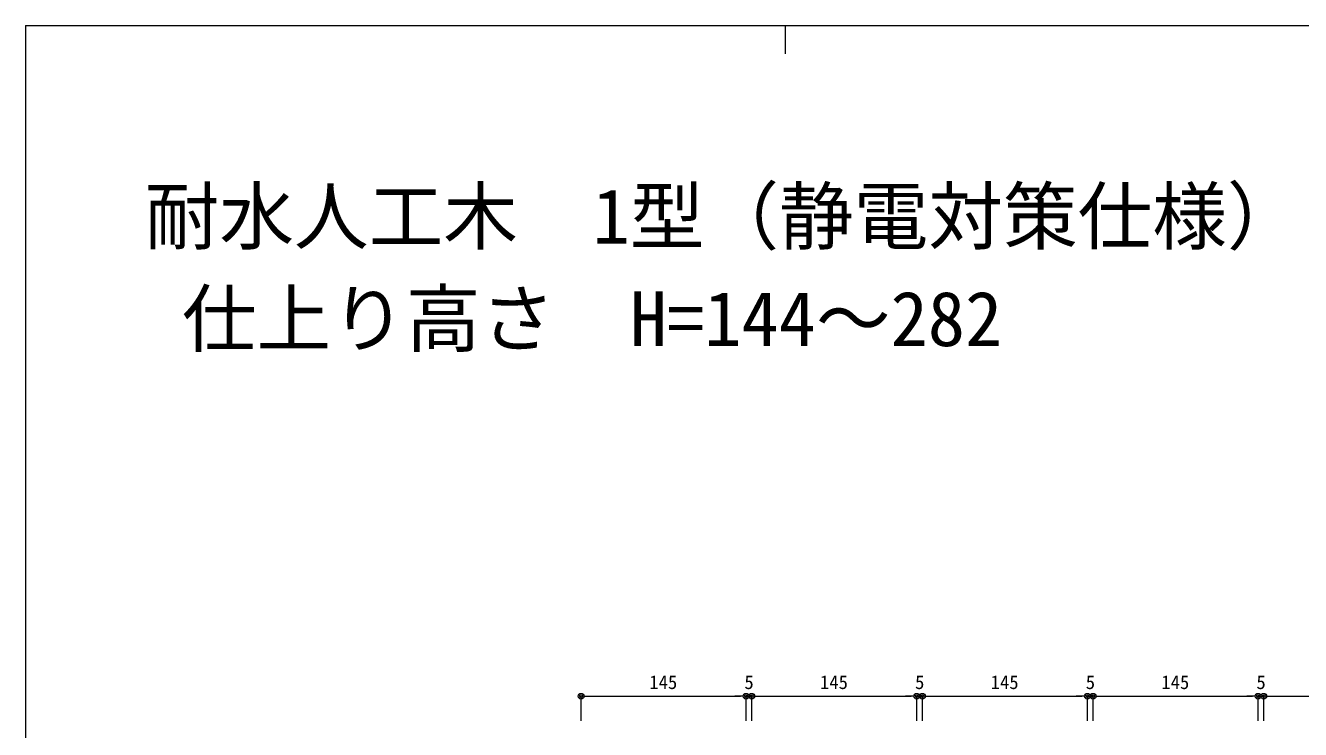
# Model space of a CAD drawing. Units: millimetres on the paper. Extents: x -401 to 401, y -279 to 279.
# Drawn here: x -400.7 to -176.6, y 154.9 to 278.7 of the extents above; entities that cross this region are included whole.
import ezdxf
from ezdxf.enums import TextEntityAlignment as Align

# ---------------------------------------------------------------- set-up
doc = ezdxf.new("R2010")
doc.units = ezdxf.units.MM
for name, color, linetype, lineweight in [('0-0_A-C01-補助線(非印刷)', 4, 'Continuous', 9), ('0-3_0-A01-枠A', 4, 'Continuous', 9), ('0-4_A-B01-文字_タイトル室名', 2, 'Continuous', 9), ('0-8_0-A11-寸法_詳細', 5, 'Continuous', 9), ('0-9_0', 7, 'Continuous', 9)]:
    doc.layers.add(name, color=color, linetype=linetype, lineweight=lineweight)
doc.styles.add('ＭＳ ゴシック', font='')
doc.styles.get('ＭＳ ゴシック').set_extended_font_data('MS Gothic')

# ---------------------------------------------------------------- blocks, each defined once
blk = doc.blocks.new('_Dot')
at = {"layer": '0-9_0'}
blk.add_line((-0.5, 0), (-1, 0), dxfattribs=at)
for radius in [0.5, 0.25]:
    blk.add_circle((0, 0), radius, dxfattribs=at)

msp = doc.modelspace()

# ---------------------------------------------------------------- linework, layer by layer
at = {"layer": '0-0_A-C01-補助線(非印刷)'}
msp.add_line((-267.111, 278.667), (-267.111, 273.667), dxfattribs=at)
at = {"layer": '0-3_0-A01-枠A'}
for q in [(-400.667, -278.667), (400.667, 278.667)]:
    msp.add_line((-400.667, 278.667), q, dxfattribs=at)
at = {"layer": '0-8_0-A11-寸法_詳細'}
for p, q in [((-303.013, 156.498), (-303.013, 160.796)), ((-302.013, 160.796), (-275.013, 160.796)), ((-275.013, 160.796), (-276.013, 160.796)), ((-274.013, 156.498), (-274.013, 160.796)), ((-274.013, 156.498), (-274.013, 160.796)), ((-274.013, 160.796), (-273.013, 160.796)), ((-273.013, 156.498), (-273.013, 160.796)), ((-273.013, 156.498), (-273.013, 160.796)), ((-272.013, 160.796), (-271.013, 160.796)), ((-272.013, 160.796), (-245.013, 160.796)), ((-245.013, 160.796), (-246.013, 160.796)), ((-244.013, 156.498), (-244.013, 160.796)), ((-244.013, 156.498), (-244.013, 160.796)), ((-244.013, 160.796), (-243.013, 160.796)), ((-243.013, 156.498), (-243.013, 160.796)), ((-243.013, 156.498), (-243.013, 160.796)), ((-242.013, 160.796), (-241.013, 160.796)), ((-242.013, 160.796), (-215.013, 160.796)), ((-215.013, 160.796), (-216.013, 160.796)), ((-214.013, 156.498), (-214.013, 160.796)), ((-214.013, 156.498), (-214.013, 160.796)), ((-214.013, 160.796), (-213.013, 160.796)), ((-213.013, 156.498), (-213.013, 160.796)), ((-213.013, 156.498), (-213.013, 160.796)), ((-212.013, 160.796), (-211.013, 160.796)), ((-212.013, 160.796), (-185.013, 160.796)), ((-185.013, 160.796), (-186.013, 160.796)), ((-184.013, 156.498), (-184.013, 160.796)), ((-184.013, 156.498), (-184.013, 160.796)), ((-184.013, 160.796), (-183.013, 160.796)), ((-183.013, 156.498), (-183.013, 160.796)), ((-183.013, 156.498), (-183.013, 160.796)), ((-182.013, 160.796), (-181.013, 160.796)), ((-182.013, 160.796), (-155.013, 160.796))]:
    msp.add_line(p, q, dxfattribs=at)

# ---------------------------------------------------------------- block references
at = {"layer": '0-8_0-A11-寸法_詳細', "rotation": 180}
for p in [(-303.013, 160.796), (-273.013, 160.796), (-273.013, 160.796), (-243.013, 160.796), (-243.013, 160.796), (-213.013, 160.796), (-213.013, 160.796), (-183.013, 160.796), (-183.013, 160.796)]:
    msp.add_blockref('_Dot', p, dxfattribs=at)
at = {"layer": '0-8_0-A11-寸法_詳細'}
for p in [(-274.013, 160.796), (-274.013, 160.796), (-244.013, 160.796), (-244.013, 160.796), (-214.013, 160.796), (-214.013, 160.796), (-184.013, 160.796), (-184.013, 160.796)]:
    msp.add_blockref('_Dot', p, dxfattribs=at)

# ---------------------------------------------------------------- texts
at = {"layer": '0-4_A-B01-文字_タイトル室名', "style": 'ＭＳ ゴシック'}
for s, p in [('耐水人工木\u30001型（静電対策仕様）', (-379.716, 237.442)), (' 仕上り高さ\u3000H=144～282', (-379.716, 219.442))]:
    msp.add_text(s, height=9.619, dxfattribs=at).set_placement(p, align=Align.BOTTOM_LEFT)
at = {"layer": '0-8_0-A11-寸法_詳細', "style": 'ＭＳ ゴシック'}
for s, p in [('145', (-291.014, 161.334)), ('5', (-274.3, 161.334)), ('145', (-261.014, 161.334)), ('5', (-244.3, 161.334)), ('145', (-231.014, 161.334)), ('5', (-214.3, 161.334)), ('145', (-201.014, 161.334)), ('5', (-184.3, 161.334))]:
    msp.add_text(s, height=2.405, dxfattribs=at).set_placement(p, align=Align.BOTTOM_LEFT)

doc.saveas('drawing.dxf')
